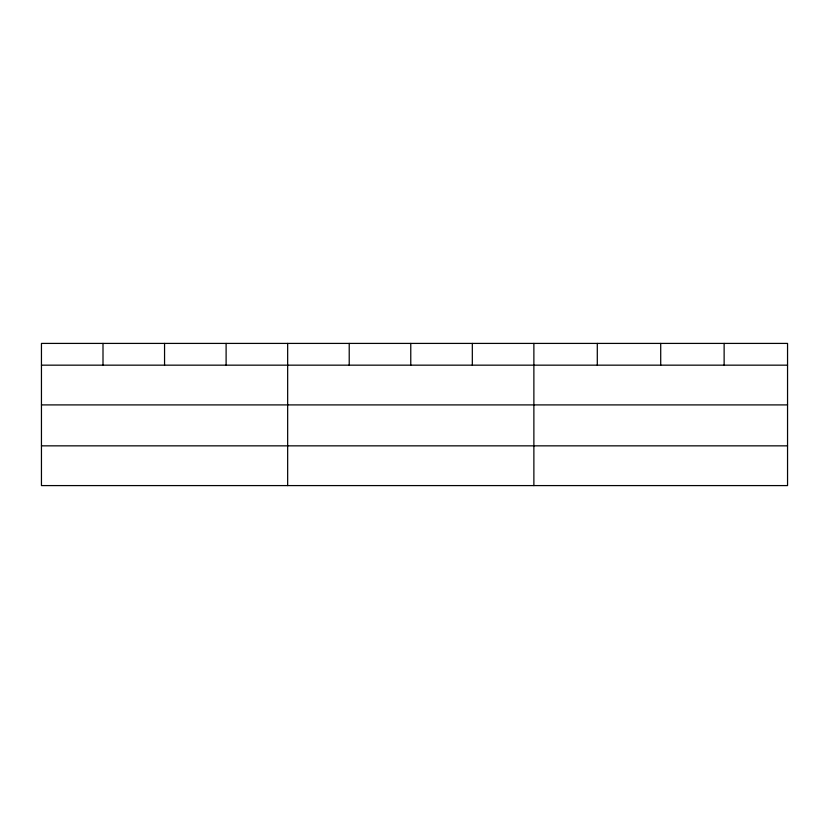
<?xml version="1.0" encoding="UTF-8"?>
<svg xmlns="http://www.w3.org/2000/svg" width="829" height="829" viewBox="0 0 829 829"><rect width="100%" height="100%" fill="white"/><g stroke="black" fill="none" stroke-linecap="round" stroke-linejoin="round"><path stroke-width="1.24" d="M787.55 404.904L787.55 343.413L41.45 343.413L41.45 485.587L787.55 485.587L787.55 404.904L41.45 404.904M41.45 365.164L787.55 365.164M41.45 445.847L787.55 445.847M724.131 343.413L724.131 365.164M660.713 343.413L660.713 365.164M597.294 343.413L597.294 365.164M533.876 343.413L533.876 485.587M472.323 343.413L472.323 365.164M410.769 343.413L410.769 365.164M349.216 343.413L349.216 365.164M287.663 343.413L287.663 485.587M226.11 343.413L226.11 365.164M164.556 343.413L164.556 365.164M103.003 343.413L103.003 365.164"/></g></svg>
